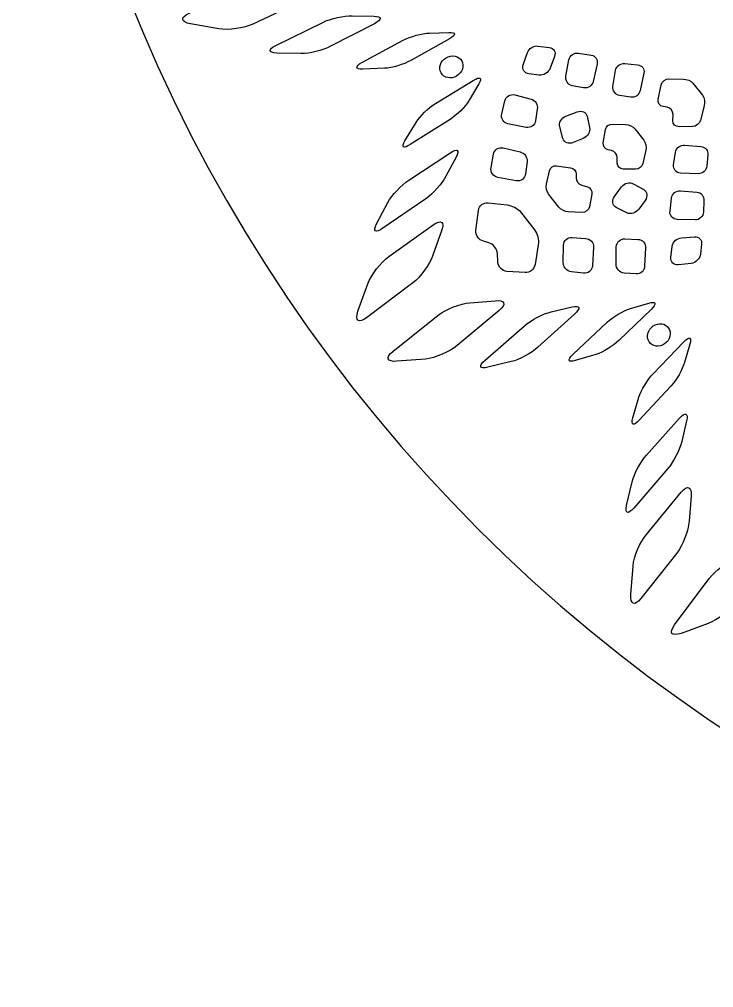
# Model space of a CAD drawing. Header units: centimetres. Extents: x -10.7 to 10.7, y -10.7 to 10.7.
# Drawn here: x -10.74 to -5.98, y -10.74 to -4.1 of the extents above; entities that cross this region are included whole.
import ezdxf

# ---------------------------------------------------------------- set-up
doc = ezdxf.new("R2010")
doc.units = ezdxf.units.CM
doc.header["$MEASUREMENT"] = 0
doc.layers.add('Camada 1', color=7, linetype='Continuous')

msp = doc.modelspace()

# ---------------------------------------------------------------- linework, layer by layer
at = {"layer": 'Camada 1'}
for points, knots in [([(-10.74208, 0), (-10.74208, 5.9327), (-5.9327, 10.74208), (0, 10.74208), (0, 10.74208), (5.9327, 10.74208), (10.74208, 5.9327), (10.74208, 0), (10.74208, 0), (10.74208, -5.9327), (5.9327, -10.74208), (0, -10.74208), (0, -10.74208), (-5.9327, -10.74208), (-10.74208, -5.9327), (-10.74208, 0)], [0, 0, 0, 0, 0.2, 0.2, 0.2, 0.2, 0.4, 0.4, 0.4, 0.4, 0.6, 0.6, 0.6, 0.6, 1, 1, 1, 1]), ([(-9.57765, -4.05958), (-9.63988, -4.08681), (-9.63536, -4.11972), (-9.56781, -4.13205), (-9.56781, -4.13205), (-9.56781, -4.13205), (-9.37345, -4.16618), (-9.37345, -4.16618), (-9.37345, -4.16618), (-9.30638, -4.1774), (-9.20171, -4.16234), (-9.14033, -4.13353), (-9.14033, -4.13353), (-9.14033, -4.13353), (-8.80029, -3.97486), (-8.80029, -3.97486), (-8.80029, -3.97486), (-8.73891, -3.94613), (-8.7419, -3.9144), (-8.80741, -3.90361), (-8.80741, -3.90361), (-8.80741, -3.90361), (-8.97987, -3.87329), (-8.97987, -3.87329), (-8.97987, -3.87329), (-9.04586, -3.86133), (-9.15108, -3.873), (-9.21321, -3.90025), (-9.21321, -3.90025), (-9.21321, -3.90025), (-9.57765, -4.05958), (-9.57765, -4.05958)], [0, 0, 0, 0, 0.1111111, 0.1111111, 0.1111111, 0.1111111, 0.2222222, 0.2222222, 0.2222222, 0.2222222, 0.3333333, 0.3333333, 0.3333333, 0.3333333, 0.4444444, 0.4444444, 0.4444444, 0.4444444, 0.5555556, 0.5555556, 0.5555556, 0.5555556, 0.6666667, 0.6666667, 0.6666667, 0.6666667, 0.7777778, 0.7777778, 0.7777778, 0.7777778, 1, 1, 1, 1]), ([(-8.98197, -4.28024), (-9.03677, -4.30712), (-9.03425, -4.33062), (-8.97639, -4.33242), (-8.97639, -4.33242), (-8.97639, -4.33242), (-8.80978, -4.3357), (-8.80978, -4.3357), (-8.80978, -4.3357), (-8.75213, -4.33668), (-8.66108, -4.31416), (-8.60671, -4.28614), (-8.60671, -4.28614), (-8.60671, -4.28614), (-8.30651, -4.13186), (-8.30651, -4.13186), (-8.30651, -4.13186), (-8.25214, -4.10405), (-8.25357, -4.08101), (-8.30979, -4.08008), (-8.30979, -4.08008), (-8.30979, -4.08008), (-8.45788, -4.07651), (-8.45788, -4.07651), (-8.45788, -4.07651), (-8.51455, -4.07492), (-8.60578, -4.09548), (-8.66074, -4.12234), (-8.66074, -4.12234), (-8.66074, -4.12234), (-8.98197, -4.28024), (-8.98197, -4.28024)], [0, 0, 0, 0, 0.1111111, 0.1111111, 0.1111111, 0.1111111, 0.2222222, 0.2222222, 0.2222222, 0.2222222, 0.3333333, 0.3333333, 0.3333333, 0.3333333, 0.4444444, 0.4444444, 0.4444444, 0.4444444, 0.5555556, 0.5555556, 0.5555556, 0.5555556, 0.6666667, 0.6666667, 0.6666667, 0.6666667, 0.7777778, 0.7777778, 0.7777778, 0.7777778, 1, 1, 1, 1]), ([(-8.39166, -4.3978), (-8.43971, -4.42376), (-8.43852, -4.44474), (-8.38645, -4.44299), (-8.38645, -4.44299), (-8.38645, -4.44299), (-8.23733, -4.43698), (-8.23733, -4.43698), (-8.23733, -4.43698), (-8.18589, -4.43492), (-8.10483, -4.41084), (-8.05688, -4.3839), (-8.05688, -4.3839), (-8.05688, -4.3839), (-7.79182, -4.23518), (-7.79182, -4.23518), (-7.79182, -4.23518), (-7.74388, -4.2084), (-7.74584, -4.18838), (-7.79627, -4.19041), (-7.79627, -4.19041), (-7.79627, -4.19041), (-7.92893, -4.19509), (-7.92893, -4.19509), (-7.92893, -4.19509), (-7.97978, -4.19702), (-8.05948, -4.21843), (-8.108, -4.24451), (-8.108, -4.24451), (-8.108, -4.24451), (-8.39166, -4.3978), (-8.39166, -4.3978)], [0, 0, 0, 0, 0.1111111, 0.1111111, 0.1111111, 0.1111111, 0.2222222, 0.2222222, 0.2222222, 0.2222222, 0.3333333, 0.3333333, 0.3333333, 0.3333333, 0.4444444, 0.4444444, 0.4444444, 0.4444444, 0.5555556, 0.5555556, 0.5555556, 0.5555556, 0.6666667, 0.6666667, 0.6666667, 0.6666667, 0.7777778, 0.7777778, 0.7777778, 0.7777778, 1, 1, 1, 1]), ([(-7.28448, -4.41383), (-7.2943, -4.44349), (-7.2766, -4.47151), (-7.24553, -4.47543), (-7.24553, -4.47543), (-7.24553, -4.47543), (-7.17671, -4.48406), (-7.17671, -4.48406), (-7.17671, -4.48406), (-7.14557, -4.4879), (-7.11162, -4.46699), (-7.1008, -4.43715), (-7.1008, -4.43715), (-7.1008, -4.43715), (-7.07019, -4.35523), (-7.07019, -4.35523), (-7.07019, -4.35523), (-7.05929, -4.32613), (-7.07527, -4.29932), (-7.1062, -4.29501), (-7.1062, -4.29501), (-7.1062, -4.29501), (-7.18147, -4.28451), (-7.18147, -4.28451), (-7.18147, -4.28451), (-7.21259, -4.28012), (-7.24621, -4.30004), (-7.25614, -4.3297), (-7.25614, -4.3297), (-7.25614, -4.3297), (-7.28448, -4.41383), (-7.28448, -4.41383)], [0, 0, 0, 0, 0.1111111, 0.1111111, 0.1111111, 0.1111111, 0.2222222, 0.2222222, 0.2222222, 0.2222222, 0.3333333, 0.3333333, 0.3333333, 0.3333333, 0.4444444, 0.4444444, 0.4444444, 0.4444444, 0.5555556, 0.5555556, 0.5555556, 0.5555556, 0.6666667, 0.6666667, 0.6666667, 0.6666667, 0.7777778, 0.7777778, 0.7777778, 0.7777778, 1, 1, 1, 1]), ([(-7.70702, -4.38547), (-7.72673, -4.35123), (-7.77459, -4.34184), (-7.81404, -4.36449), (-7.81404, -4.36449), (-7.85341, -4.38693), (-7.86899, -4.43371), (-7.84881, -4.46889), (-7.84881, -4.46889), (-7.82868, -4.50366), (-7.78084, -4.51337), (-7.74194, -4.48998), (-7.74194, -4.48998), (-7.70284, -4.46664), (-7.68726, -4.42002), (-7.70702, -4.38547)], [0, 0, 0, 0, 0.2, 0.2, 0.2, 0.2, 0.4, 0.4, 0.4, 0.4, 0.6, 0.6, 0.6, 0.6, 1, 1, 1, 1]), ([(-6.90573, -4.33313), (-6.93581, -4.32861), (-6.96523, -4.34874), (-6.97114, -4.37829), (-6.97114, -4.37829), (-6.97114, -4.37829), (-6.99262, -4.49016), (-6.99262, -4.49016), (-6.99262, -4.49016), (-6.99823, -4.5203), (-6.97868, -4.55006), (-6.94941, -4.55628), (-6.94941, -4.55628), (-6.94941, -4.55628), (-6.87067, -4.57067), (-6.87067, -4.57067), (-6.87067, -4.57067), (-6.84053, -4.57604), (-6.81117, -4.55612), (-6.805, -4.52662), (-6.805, -4.52662), (-6.805, -4.52662), (-6.77833, -4.40769), (-6.77833, -4.40769), (-6.77833, -4.40769), (-6.77103, -4.37814), (-6.78926, -4.35062), (-6.81905, -4.34633), (-6.81905, -4.34633), (-6.81905, -4.34633), (-6.90573, -4.33313), (-6.90573, -4.33313)], [0, 0, 0, 0, 0.1111111, 0.1111111, 0.1111111, 0.1111111, 0.2222222, 0.2222222, 0.2222222, 0.2222222, 0.3333333, 0.3333333, 0.3333333, 0.3333333, 0.4444444, 0.4444444, 0.4444444, 0.4444444, 0.5555556, 0.5555556, 0.5555556, 0.5555556, 0.6666667, 0.6666667, 0.6666667, 0.6666667, 0.7777778, 0.7777778, 0.7777778, 0.7777778, 1, 1, 1, 1]), ([(-6.58757, -4.40462), (-6.61781, -4.40155), (-6.6467, -4.42253), (-6.6516, -4.45145), (-6.6516, -4.45145), (-6.6516, -4.45145), (-6.66946, -4.56123), (-6.66946, -4.56123), (-6.66946, -4.56123), (-6.67417, -4.59063), (-6.65358, -4.61862), (-6.62411, -4.6233), (-6.62411, -4.6233), (-6.62411, -4.6233), (-6.54727, -4.63513), (-6.54727, -4.63513), (-6.54727, -4.63513), (-6.51793, -4.6396), (-6.48909, -4.61883), (-6.48295, -4.58925), (-6.48295, -4.58925), (-6.48295, -4.58925), (-6.45752, -4.47077), (-6.45752, -4.47077), (-6.45752, -4.47077), (-6.45109, -4.44185), (-6.47019, -4.41592), (-6.50017, -4.41322), (-6.50017, -4.41322), (-6.50017, -4.41322), (-6.58757, -4.40462), (-6.58757, -4.40462)], [0, 0, 0, 0, 0.1111111, 0.1111111, 0.1111111, 0.1111111, 0.2222222, 0.2222222, 0.2222222, 0.2222222, 0.3333333, 0.3333333, 0.3333333, 0.3333333, 0.4444444, 0.4444444, 0.4444444, 0.4444444, 0.5555556, 0.5555556, 0.5555556, 0.5555556, 0.6666667, 0.6666667, 0.6666667, 0.6666667, 0.7777778, 0.7777778, 0.7777778, 0.7777778, 1, 1, 1, 1]), ([(-7.78738, -4.78856), (-7.74092, -4.75919), (-7.68205, -4.69958), (-7.65668, -4.65667), (-7.65668, -4.65667), (-7.65668, -4.65667), (-7.58953, -4.54446), (-7.58953, -4.54446), (-7.58953, -4.54446), (-7.56368, -4.50202), (-7.58061, -4.49099), (-7.6275, -4.51964), (-7.6275, -4.51964), (-7.6275, -4.51964), (-7.88692, -4.67783), (-7.88692, -4.67783), (-7.88692, -4.67783), (-7.93383, -4.70648), (-7.9941, -4.76488), (-8.02059, -4.80824), (-8.02059, -4.80824), (-8.02059, -4.80824), (-8.09682, -4.93439), (-8.09682, -4.93439), (-8.09682, -4.93439), (-8.12293, -4.97821), (-8.10611, -4.99024), (-8.05983, -4.96077), (-8.05983, -4.96077), (-8.05983, -4.96077), (-7.78738, -4.78856), (-7.78738, -4.78856)], [0, 0, 0, 0, 0.1111111, 0.1111111, 0.1111111, 0.1111111, 0.2222222, 0.2222222, 0.2222222, 0.2222222, 0.3333333, 0.3333333, 0.3333333, 0.3333333, 0.4444444, 0.4444444, 0.4444444, 0.4444444, 0.5555556, 0.5555556, 0.5555556, 0.5555556, 0.6666667, 0.6666667, 0.6666667, 0.6666667, 0.7777778, 0.7777778, 0.7777778, 0.7777778, 1, 1, 1, 1]), ([(-6.35863, -4.64995), (-6.36294, -4.6731), (-6.34733, -4.69548), (-6.32442, -4.69977), (-6.32442, -4.69977), (-6.32442, -4.69977), (-6.2978, -4.70474), (-6.2978, -4.70474), (-6.2978, -4.70474), (-6.27468, -4.70889), (-6.25679, -4.73112), (-6.25737, -4.75387), (-6.25737, -4.75387), (-6.25737, -4.75387), (-6.25859, -4.79631), (-6.25859, -4.79631), (-6.25859, -4.79631), (-6.25928, -4.81951), (-6.23975, -4.83838), (-6.21573, -4.83798), (-6.21573, -4.83798), (-6.21573, -4.83798), (-6.12262, -4.83668), (-6.12262, -4.83668), (-6.12262, -4.83668), (-6.0986, -4.83639), (-6.07431, -4.81652), (-6.06851, -4.79294), (-6.06851, -4.79294), (-6.06851, -4.79294), (-6.04332, -4.69348), (-6.04332, -4.69348), (-6.04332, -4.69348), (-6.03716, -4.67033), (-6.04247, -4.63818), (-6.05507, -4.62202), (-6.05507, -4.62202), (-6.05507, -4.62202), (-6.12037, -4.53918), (-6.12037, -4.53918), (-6.12037, -4.53918), (-6.13296, -4.52317), (-6.16318, -4.51034), (-6.18763, -4.51066), (-6.18763, -4.51066), (-6.18763, -4.51066), (-6.28516, -4.50899), (-6.28516, -4.50899), (-6.28516, -4.50899), (-6.30913, -4.50859), (-6.33302, -4.52701), (-6.3381, -4.5504), (-6.3381, -4.5504), (-6.3381, -4.5504), (-6.35863, -4.64995), (-6.35863, -4.64995)], [0, 0, 0, 0, 0.0666667, 0.0666667, 0.0666667, 0.0666667, 0.1333333, 0.1333333, 0.1333333, 0.1333333, 0.2, 0.2, 0.2, 0.2, 0.2666667, 0.2666667, 0.2666667, 0.2666667, 0.3333333, 0.3333333, 0.3333333, 0.3333333, 0.4, 0.4, 0.4, 0.4, 0.4666667, 0.4666667, 0.4666667, 0.4666667, 0.5333333, 0.5333333, 0.5333333, 0.5333333, 0.6, 0.6, 0.6, 0.6, 0.6666667, 0.6666667, 0.6666667, 0.6666667, 0.7333333, 0.7333333, 0.7333333, 0.7333333, 0.8, 0.8, 0.8, 0.8, 0.8666667, 0.8666667, 0.8666667, 0.8666667, 1, 1, 1, 1]), ([(-7.43244, -4.74938), (-7.43982, -4.78047), (-7.42067, -4.81135), (-7.39032, -4.81788), (-7.39032, -4.81788), (-7.39032, -4.81788), (-7.26546, -4.8422), (-7.26546, -4.8422), (-7.26546, -4.8422), (-7.2345, -4.84784), (-7.20548, -4.8272), (-7.20082, -4.7968), (-7.20082, -4.7968), (-7.20082, -4.7968), (-7.18852, -4.7178), (-7.18852, -4.7178), (-7.18852, -4.7178), (-7.18273, -4.687), (-7.20209, -4.65583), (-7.2317, -4.64821), (-7.2317, -4.64821), (-7.2317, -4.64821), (-7.3432, -4.61919), (-7.3432, -4.61919), (-7.3432, -4.61919), (-7.37305, -4.61144), (-7.40374, -4.62954), (-7.4112, -4.66023), (-7.4112, -4.66023), (-7.4112, -4.66023), (-7.43244, -4.74938), (-7.43244, -4.74938)], [0, 0, 0, 0, 0.1111111, 0.1111111, 0.1111111, 0.1111111, 0.2222222, 0.2222222, 0.2222222, 0.2222222, 0.3333333, 0.3333333, 0.3333333, 0.3333333, 0.4444444, 0.4444444, 0.4444444, 0.4444444, 0.5555556, 0.5555556, 0.5555556, 0.5555556, 0.6666667, 0.6666667, 0.6666667, 0.6666667, 0.7777778, 0.7777778, 0.7777778, 0.7777778, 1, 1, 1, 1]), ([(-7.01273, -4.91786), (-7.00495, -4.94601), (-6.97328, -4.959), (-6.9424, -4.9463), (-6.9424, -4.9463), (-6.9424, -4.9463), (-6.87385, -4.91823), (-6.87385, -4.91823), (-6.87385, -4.91823), (-6.84297, -4.90553), (-6.8231, -4.87185), (-6.8294, -4.84393), (-6.8294, -4.84393), (-6.8294, -4.84393), (-6.84707, -4.76538), (-6.84707, -4.76538), (-6.84707, -4.76538), (-6.8535, -4.73752), (-6.88406, -4.72453), (-6.91544, -4.73638), (-6.91544, -4.73638), (-6.91544, -4.73638), (-6.99159, -4.76538), (-6.99159, -4.76538), (-6.99159, -4.76538), (-7.023, -4.77697), (-7.04247, -4.80933), (-7.03482, -4.83753), (-7.03482, -4.83753), (-7.03482, -4.83753), (-7.01273, -4.91786), (-7.01273, -4.91786)], [0, 0, 0, 0, 0.1111111, 0.1111111, 0.1111111, 0.1111111, 0.2222222, 0.2222222, 0.2222222, 0.2222222, 0.3333333, 0.3333333, 0.3333333, 0.3333333, 0.4444444, 0.4444444, 0.4444444, 0.4444444, 0.5555556, 0.5555556, 0.5555556, 0.5555556, 0.6666667, 0.6666667, 0.6666667, 0.6666667, 0.7777778, 0.7777778, 0.7777778, 0.7777778, 1, 1, 1, 1]), ([(-6.73616, -4.94871), (-6.73926, -4.97035), (-6.72449, -4.99184), (-6.70322, -4.99612), (-6.70322, -4.99612), (-6.70322, -4.99612), (-6.6788, -5.00152), (-6.6788, -5.00152), (-6.6788, -5.00152), (-6.65747, -5.00599), (-6.6402, -5.02721), (-6.6402, -5.04862), (-6.6402, -5.04862), (-6.6402, -5.04862), (-6.6402, -5.08825), (-6.6402, -5.08825), (-6.6402, -5.08825), (-6.6402, -5.10976), (-6.62181, -5.12773), (-6.59961, -5.12812), (-6.59961, -5.12812), (-6.59961, -5.12812), (-6.51386, -5.12968), (-6.51386, -5.12968), (-6.51386, -5.12968), (-6.49158, -5.12997), (-6.46965, -5.11206), (-6.46489, -5.09015), (-6.46489, -5.09015), (-6.46489, -5.09015), (-6.44436, -4.99826), (-6.44436, -4.99826), (-6.44436, -4.99826), (-6.43947, -4.97646), (-6.44534, -4.946), (-6.45743, -4.93061), (-6.45743, -4.93061), (-6.45743, -4.93061), (-6.51992, -4.85145), (-6.51992, -4.85145), (-6.51992, -4.85145), (-6.53204, -4.83602), (-6.56022, -4.82317), (-6.58271, -4.82261), (-6.58271, -4.82261), (-6.58271, -4.82261), (-6.67301, -4.81917), (-6.67301, -4.81917), (-6.67301, -4.81917), (-6.69494, -4.81803), (-6.71638, -4.83483), (-6.72048, -4.85653), (-6.72048, -4.85653), (-6.72048, -4.85653), (-6.73616, -4.94871), (-6.73616, -4.94871)], [0, 0, 0, 0, 0.0666667, 0.0666667, 0.0666667, 0.0666667, 0.1333333, 0.1333333, 0.1333333, 0.1333333, 0.2, 0.2, 0.2, 0.2, 0.2666667, 0.2666667, 0.2666667, 0.2666667, 0.3333333, 0.3333333, 0.3333333, 0.3333333, 0.4, 0.4, 0.4, 0.4, 0.4666667, 0.4666667, 0.4666667, 0.4666667, 0.5333333, 0.5333333, 0.5333333, 0.5333333, 0.6, 0.6, 0.6, 0.6, 0.6666667, 0.6666667, 0.6666667, 0.6666667, 0.7333333, 0.7333333, 0.7333333, 0.7333333, 0.8, 0.8, 0.8, 0.8, 0.8666667, 0.8666667, 0.8666667, 0.8666667, 1, 1, 1, 1]), ([(-7.50581, -5.11686), (-7.51145, -5.14821), (-7.49017, -5.17898), (-7.45882, -5.18491), (-7.45882, -5.18491), (-7.45882, -5.18491), (-7.33272, -5.20846), (-7.33272, -5.20846), (-7.33272, -5.20846), (-7.3016, -5.21396), (-7.27319, -5.1924), (-7.26933, -5.16107), (-7.26933, -5.16107), (-7.26933, -5.16107), (-7.25904, -5.07923), (-7.25904, -5.07923), (-7.25904, -5.07923), (-7.25502, -5.04806), (-7.27658, -5.01721), (-7.30711, -5.01004), (-7.30711, -5.01004), (-7.30711, -5.01004), (-7.42244, -4.983), (-7.42244, -4.983), (-7.42244, -4.983), (-7.45324, -4.97572), (-7.48343, -4.99472), (-7.48914, -5.02607), (-7.48914, -5.02607), (-7.48914, -5.02607), (-7.50581, -5.11686), (-7.50581, -5.11686)], [0, 0, 0, 0, 0.1111111, 0.1111111, 0.1111111, 0.1111111, 0.2222222, 0.2222222, 0.2222222, 0.2222222, 0.3333333, 0.3333333, 0.3333333, 0.3333333, 0.4444444, 0.4444444, 0.4444444, 0.4444444, 0.5555556, 0.5555556, 0.5555556, 0.5555556, 0.6666667, 0.6666667, 0.6666667, 0.6666667, 0.7777778, 0.7777778, 0.7777778, 0.7777778, 1, 1, 1, 1]), ([(-6.2534, -5.09924), (-6.25769, -5.12898), (-6.23623, -5.1547), (-6.20601, -5.15568), (-6.20601, -5.15568), (-6.20601, -5.15568), (-6.08412, -5.16007), (-6.08412, -5.16007), (-6.08412, -5.16007), (-6.0542, -5.16078), (-6.02774, -5.13692), (-6.02512, -5.10744), (-6.02512, -5.10744), (-6.02512, -5.10744), (-6.01795, -5.03058), (-6.01795, -5.03058), (-6.01795, -5.03058), (-6.01507, -5.00111), (-6.03671, -4.97573), (-6.06637, -4.97343), (-6.06637, -4.97343), (-6.06637, -4.97343), (-6.17789, -4.96451), (-6.17789, -4.96451), (-6.17789, -4.96451), (-6.20681, -4.9611), (-6.23517, -4.9829), (-6.24044, -5.01314), (-6.24044, -5.01314), (-6.24044, -5.01314), (-6.2534, -5.09924), (-6.2534, -5.09924)], [0, 0, 0, 0, 0.1111111, 0.1111111, 0.1111111, 0.1111111, 0.2222222, 0.2222222, 0.2222222, 0.2222222, 0.3333333, 0.3333333, 0.3333333, 0.3333333, 0.4444444, 0.4444444, 0.4444444, 0.4444444, 0.5555556, 0.5555556, 0.5555556, 0.5555556, 0.6666667, 0.6666667, 0.6666667, 0.6666667, 0.7777778, 0.7777778, 0.7777778, 0.7777778, 1, 1, 1, 1]), ([(-7.95303, -5.3313), (-7.90273, -5.29656), (-7.84085, -5.22727), (-7.81523, -5.17782), (-7.81523, -5.17782), (-7.81523, -5.17782), (-7.74564, -5.04735), (-7.74564, -5.04735), (-7.74564, -5.04735), (-7.71876, -4.99742), (-7.73789, -4.98464), (-7.78882, -5.01827), (-7.78882, -5.01827), (-7.78882, -5.01827), (-8.07031, -5.20459), (-8.07031, -5.20459), (-8.07031, -5.20459), (-8.1213, -5.23825), (-8.18585, -5.30701), (-8.21363, -5.35755), (-8.21363, -5.35755), (-8.21363, -5.35755), (-8.29197, -5.50466), (-8.29197, -5.50466), (-8.29197, -5.50466), (-8.31814, -5.55535), (-8.29821, -5.56858), (-8.24802, -5.53427), (-8.24802, -5.53427), (-8.24802, -5.53427), (-7.95303, -5.3313), (-7.95303, -5.3313)], [0, 0, 0, 0, 0.1111111, 0.1111111, 0.1111111, 0.1111111, 0.2222222, 0.2222222, 0.2222222, 0.2222222, 0.3333333, 0.3333333, 0.3333333, 0.3333333, 0.4444444, 0.4444444, 0.4444444, 0.4444444, 0.5555556, 0.5555556, 0.5555556, 0.5555556, 0.6666667, 0.6666667, 0.6666667, 0.6666667, 0.7777778, 0.7777778, 0.7777778, 0.7777778, 1, 1, 1, 1]), ([(-7.05612, -5.10585), (-7.07808, -5.10238), (-7.10052, -5.11784), (-7.10573, -5.14046), (-7.10573, -5.14046), (-7.10573, -5.14046), (-7.12568, -5.23142), (-7.12568, -5.23142), (-7.12568, -5.23142), (-7.13007, -5.25372), (-7.1228, -5.28561), (-7.10959, -5.30241), (-7.10959, -5.30241), (-7.10959, -5.30241), (-7.04154, -5.38898), (-7.04154, -5.38898), (-7.04154, -5.38898), (-7.02839, -5.40568), (-6.99892, -5.42049), (-6.97613, -5.4216), (-6.97613, -5.4216), (-6.97613, -5.4216), (-6.88019, -5.42573), (-6.88019, -5.42573), (-6.88019, -5.42573), (-6.85749, -5.42674), (-6.83548, -5.4088), (-6.83127, -5.38628), (-6.83127, -5.38628), (-6.83127, -5.38628), (-6.81457, -5.29968), (-6.81457, -5.29968), (-6.81457, -5.29968), (-6.81007, -5.2773), (-6.8237, -5.25454), (-6.84486, -5.24925), (-6.84486, -5.24925), (-6.84486, -5.24925), (-6.88399, -5.23909), (-6.88399, -5.23909), (-6.88399, -5.23909), (-6.90537, -5.23345), (-6.92251, -5.21078), (-6.92209, -5.18861), (-6.92209, -5.18861), (-6.92209, -5.18861), (-6.92161, -5.1635), (-6.92161, -5.1635), (-6.92161, -5.1635), (-6.92113, -5.1418), (-6.93891, -5.12162), (-6.96154, -5.11865), (-6.96154, -5.11865), (-6.96154, -5.11865), (-7.05612, -5.10585), (-7.05612, -5.10585)], [0, 0, 0, 0, 0.0666667, 0.0666667, 0.0666667, 0.0666667, 0.1333333, 0.1333333, 0.1333333, 0.1333333, 0.2, 0.2, 0.2, 0.2, 0.2666667, 0.2666667, 0.2666667, 0.2666667, 0.3333333, 0.3333333, 0.3333333, 0.3333333, 0.4, 0.4, 0.4, 0.4, 0.4666667, 0.4666667, 0.4666667, 0.4666667, 0.5333333, 0.5333333, 0.5333333, 0.5333333, 0.6, 0.6, 0.6, 0.6, 0.6666667, 0.6666667, 0.6666667, 0.6666667, 0.7333333, 0.7333333, 0.7333333, 0.7333333, 0.8, 0.8, 0.8, 0.8, 0.8666667, 0.8666667, 0.8666667, 0.8666667, 1, 1, 1, 1]), ([(-6.53, -5.22848), (-6.55426, -5.21393), (-6.59054, -5.22345), (-6.61051, -5.25057), (-6.61051, -5.25057), (-6.61051, -5.25057), (-6.65919, -5.31648), (-6.65919, -5.31648), (-6.65919, -5.31648), (-6.67888, -5.34368), (-6.67491, -5.378), (-6.6481, -5.39115), (-6.6481, -5.39115), (-6.6481, -5.39115), (-6.57473, -5.42827), (-6.57473, -5.42827), (-6.57473, -5.42827), (-6.54856, -5.44153), (-6.51147, -5.42996), (-6.49194, -5.4029), (-6.49194, -5.4029), (-6.49194, -5.4029), (-6.44868, -5.34276), (-6.44868, -5.34276), (-6.44868, -5.34276), (-6.42907, -5.31551), (-6.43357, -5.28241), (-6.45863, -5.26881), (-6.45863, -5.26881), (-6.45863, -5.26881), (-6.53, -5.22848), (-6.53, -5.22848)], [0, 0, 0, 0, 0.1111111, 0.1111111, 0.1111111, 0.1111111, 0.2222222, 0.2222222, 0.2222222, 0.2222222, 0.3333333, 0.3333333, 0.3333333, 0.3333333, 0.4444444, 0.4444444, 0.4444444, 0.4444444, 0.5555556, 0.5555556, 0.5555556, 0.5555556, 0.6666667, 0.6666667, 0.6666667, 0.6666667, 0.7777778, 0.7777778, 0.7777778, 0.7777778, 1, 1, 1, 1]), ([(-6.27785, -5.4161), (-6.2815, -5.44669), (-6.25946, -5.47317), (-6.22935, -5.47418), (-6.22935, -5.47418), (-6.22935, -5.47418), (-6.10632, -5.47717), (-6.10632, -5.47717), (-6.10632, -5.47717), (-6.07555, -5.47725), (-6.04978, -5.45275), (-6.04859, -5.42309), (-6.04859, -5.42309), (-6.04859, -5.42309), (-6.04481, -5.34528), (-6.04481, -5.34528), (-6.04481, -5.34528), (-6.04261, -5.31488), (-6.06481, -5.28863), (-6.09431, -5.28628), (-6.09431, -5.28628), (-6.09431, -5.28628), (-6.20575, -5.2771), (-6.20575, -5.2771), (-6.20575, -5.2771), (-6.2356, -5.2744), (-6.26335, -5.29697), (-6.26719, -5.32737), (-6.26719, -5.32737), (-6.26719, -5.32737), (-6.27785, -5.4161), (-6.27785, -5.4161)], [0, 0, 0, 0, 0.1111111, 0.1111111, 0.1111111, 0.1111111, 0.2222222, 0.2222222, 0.2222222, 0.2222222, 0.3333333, 0.3333333, 0.3333333, 0.3333333, 0.4444444, 0.4444444, 0.4444444, 0.4444444, 0.5555556, 0.5555556, 0.5555556, 0.5555556, 0.6666667, 0.6666667, 0.6666667, 0.6666667, 0.7777778, 0.7777778, 0.7777778, 0.7777778, 1, 1, 1, 1]), ([(-7.60955, -5.54876), (-7.6132, -5.5813), (-7.58942, -5.61469), (-7.55835, -5.62316), (-7.55835, -5.62316), (-7.55835, -5.62316), (-7.52202, -5.6334), (-7.52202, -5.6334), (-7.52202, -5.6334), (-7.49072, -5.64176), (-7.46394, -5.67486), (-7.46225, -5.70709), (-7.46225, -5.70709), (-7.46225, -5.70709), (-7.45892, -5.76612), (-7.45892, -5.76612), (-7.45892, -5.76612), (-7.45696, -5.79848), (-7.42865, -5.82721), (-7.39643, -5.82951), (-7.39643, -5.82951), (-7.39643, -5.82951), (-7.27163, -5.83837), (-7.27163, -5.83837), (-7.27163, -5.83837), (-7.2394, -5.84049), (-7.20921, -5.81532), (-7.20419, -5.78305), (-7.20419, -5.78305), (-7.20419, -5.78305), (-7.18231, -5.64724), (-7.18231, -5.64724), (-7.18231, -5.64724), (-7.17694, -5.61507), (-7.18787, -5.56945), (-7.2066, -5.54543), (-7.2066, -5.54543), (-7.2066, -5.54543), (-7.30349, -5.42224), (-7.30349, -5.42224), (-7.30349, -5.42224), (-7.32193, -5.39798), (-7.36498, -5.37763), (-7.39615, -5.37372), (-7.39615, -5.37372), (-7.39615, -5.37372), (-7.52611, -5.35935), (-7.52611, -5.35935), (-7.52611, -5.35935), (-7.55815, -5.3557), (-7.58781, -5.37896), (-7.5922, -5.41123), (-7.5922, -5.41123), (-7.5922, -5.41123), (-7.60955, -5.54876), (-7.60955, -5.54876)], [0, 0, 0, 0, 0.0666667, 0.0666667, 0.0666667, 0.0666667, 0.1333333, 0.1333333, 0.1333333, 0.1333333, 0.2, 0.2, 0.2, 0.2, 0.2666667, 0.2666667, 0.2666667, 0.2666667, 0.3333333, 0.3333333, 0.3333333, 0.3333333, 0.4, 0.4, 0.4, 0.4, 0.4666667, 0.4666667, 0.4666667, 0.4666667, 0.5333333, 0.5333333, 0.5333333, 0.5333333, 0.6, 0.6, 0.6, 0.6, 0.6666667, 0.6666667, 0.6666667, 0.6666667, 0.7333333, 0.7333333, 0.7333333, 0.7333333, 0.8, 0.8, 0.8, 0.8, 0.8666667, 0.8666667, 0.8666667, 0.8666667, 1, 1, 1, 1]), ([(-8.04241, -5.90852), (-7.98838, -5.86785), (-7.9271, -5.78258), (-7.90435, -5.71839), (-7.90435, -5.71839), (-7.90435, -5.71839), (-7.84477, -5.55271), (-7.84477, -5.55271), (-7.84477, -5.55271), (-7.82154, -5.49003), (-7.8476, -5.47154), (-7.90282, -5.51083), (-7.90282, -5.51083), (-7.90282, -5.51083), (-8.20804, -5.72874), (-8.20804, -5.72874), (-8.20804, -5.72874), (-8.26331, -5.76808), (-8.328, -5.85254), (-8.35174, -5.91633), (-8.35174, -5.91633), (-8.35174, -5.91633), (-8.41886, -6.10326), (-8.41886, -6.10326), (-8.41886, -6.10326), (-8.44204, -6.16867), (-8.41489, -6.18854), (-8.36041, -6.14739), (-8.36041, -6.14739), (-8.36041, -6.14739), (-8.04241, -5.90852), (-8.04241, -5.90852)], [0, 0, 0, 0, 0.1111111, 0.1111111, 0.1111111, 0.1111111, 0.2222222, 0.2222222, 0.2222222, 0.2222222, 0.3333333, 0.3333333, 0.3333333, 0.3333333, 0.4444444, 0.4444444, 0.4444444, 0.4444444, 0.5555556, 0.5555556, 0.5555556, 0.5555556, 0.6666667, 0.6666667, 0.6666667, 0.6666667, 0.7777778, 0.7777778, 0.7777778, 0.7777778, 1, 1, 1, 1]), ([(-6.94968, -5.59768), (-6.98093, -5.59469), (-7.00784, -5.61821), (-7.00924, -5.65004), (-7.00924, -5.65004), (-7.00924, -5.65004), (-7.01077, -5.76796), (-7.01077, -5.76796), (-7.01077, -5.76796), (-7.01101, -5.79945), (-6.98511, -5.82879), (-6.95343, -5.83276), (-6.95343, -5.83276), (-6.95343, -5.83276), (-6.87093, -5.84266), (-6.87093, -5.84266), (-6.87093, -5.84266), (-6.8395, -5.84642), (-6.81254, -5.82319), (-6.81076, -5.79157), (-6.81076, -5.79157), (-6.81076, -5.79157), (-6.80293, -5.66428), (-6.80293, -5.66428), (-6.80293, -5.66428), (-6.80092, -5.63287), (-6.82502, -5.60607), (-6.85698, -5.60398), (-6.85698, -5.60398), (-6.85698, -5.60398), (-6.94968, -5.59768), (-6.94968, -5.59768)], [0, 0, 0, 0, 0.1111111, 0.1111111, 0.1111111, 0.1111111, 0.2222222, 0.2222222, 0.2222222, 0.2222222, 0.3333333, 0.3333333, 0.3333333, 0.3333333, 0.4444444, 0.4444444, 0.4444444, 0.4444444, 0.5555556, 0.5555556, 0.5555556, 0.5555556, 0.6666667, 0.6666667, 0.6666667, 0.6666667, 0.7777778, 0.7777778, 0.7777778, 0.7777778, 1, 1, 1, 1]), ([(-6.58831, -5.60686), (-6.6195, -5.60572), (-6.6458, -5.62996), (-6.64652, -5.66097), (-6.64652, -5.66097), (-6.64652, -5.66097), (-6.64829, -5.77858), (-6.64829, -5.77858), (-6.64829, -5.77858), (-6.64866, -5.80996), (-6.62347, -5.83838), (-6.5926, -5.84126), (-6.5926, -5.84126), (-6.5926, -5.84126), (-6.51095, -5.8474), (-6.51095, -5.8474), (-6.51095, -5.8474), (-6.47946, -5.84925), (-6.45314, -5.82547), (-6.45203, -5.79451), (-6.45203, -5.79451), (-6.45203, -5.79451), (-6.44568, -5.66889), (-6.44568, -5.66889), (-6.44568, -5.66889), (-6.44343, -5.63759), (-6.46687, -5.61132), (-6.49794, -5.61039), (-6.49794, -5.61039), (-6.49794, -5.61039), (-6.58831, -5.60686), (-6.58831, -5.60686)], [0, 0, 0, 0, 0.1111111, 0.1111111, 0.1111111, 0.1111111, 0.2222222, 0.2222222, 0.2222222, 0.2222222, 0.3333333, 0.3333333, 0.3333333, 0.3333333, 0.4444444, 0.4444444, 0.4444444, 0.4444444, 0.5555556, 0.5555556, 0.5555556, 0.5555556, 0.6666667, 0.6666667, 0.6666667, 0.6666667, 0.7777778, 0.7777778, 0.7777778, 0.7777778, 1, 1, 1, 1]), ([(-6.19985, -5.59948), (-6.23134, -5.60191), (-6.26002, -5.62869), (-6.26332, -5.65936), (-6.26332, -5.65936), (-6.26332, -5.65936), (-6.27144, -5.73429), (-6.27144, -5.73429), (-6.27144, -5.73429), (-6.27467, -5.76527), (-6.25133, -5.78805), (-6.21998, -5.78483), (-6.21998, -5.78483), (-6.21998, -5.78483), (-6.13238, -5.77507), (-6.13238, -5.77507), (-6.13238, -5.77507), (-6.10129, -5.77152), (-6.07301, -5.74316), (-6.06936, -5.71218), (-6.06936, -5.71218), (-6.06936, -5.71218), (-6.06103, -5.64371), (-6.06103, -5.64371), (-6.06103, -5.64371), (-6.0573, -5.61302), (-6.07923, -5.59008), (-6.11048, -5.59262), (-6.11048, -5.59262), (-6.11048, -5.59262), (-6.19985, -5.59948), (-6.19985, -5.59948)], [0, 0, 0, 0, 0.1111111, 0.1111111, 0.1111111, 0.1111111, 0.2222222, 0.2222222, 0.2222222, 0.2222222, 0.3333333, 0.3333333, 0.3333333, 0.3333333, 0.4444444, 0.4444444, 0.4444444, 0.4444444, 0.5555556, 0.5555556, 0.5555556, 0.5555556, 0.6666667, 0.6666667, 0.6666667, 0.6666667, 0.7777778, 0.7777778, 0.7777778, 0.7777778, 1, 1, 1, 1]), ([(-8.17909, -6.37858), (-8.23217, -6.42075), (-8.21962, -6.45182), (-8.152, -6.44658), (-8.152, -6.44658), (-8.152, -6.44658), (-7.95661, -6.43089), (-7.95661, -6.43089), (-7.95661, -6.43089), (-7.88845, -6.4238), (-7.79024, -6.38192), (-7.73833, -6.33844), (-7.73833, -6.33844), (-7.73833, -6.33844), (-7.45057, -6.09796), (-7.45057, -6.09796), (-7.45057, -6.09796), (-7.39847, -6.05401), (-7.41059, -6.02483), (-7.47719, -6.03152), (-7.47719, -6.03152), (-7.47719, -6.03152), (-7.65025, -6.04544), (-7.65025, -6.04544), (-7.65025, -6.04544), (-7.71666, -6.05039), (-7.81472, -6.08843), (-7.8679, -6.13074), (-7.8679, -6.13074), (-7.8679, -6.13074), (-8.17909, -6.37858), (-8.17909, -6.37858)], [0, 0, 0, 0, 0.1111111, 0.1111111, 0.1111111, 0.1111111, 0.2222222, 0.2222222, 0.2222222, 0.2222222, 0.3333333, 0.3333333, 0.3333333, 0.3333333, 0.4444444, 0.4444444, 0.4444444, 0.4444444, 0.5555556, 0.5555556, 0.5555556, 0.5555556, 0.6666667, 0.6666667, 0.6666667, 0.6666667, 0.7777778, 0.7777778, 0.7777778, 0.7777778, 1, 1, 1, 1]), ([(-6.94521, -6.39977), (-6.98511, -6.43705), (-6.97757, -6.45629), (-6.9283, -6.44165), (-6.9283, -6.44165), (-6.9283, -6.44165), (-6.78651, -6.39892), (-6.78651, -6.39892), (-6.78651, -6.39892), (-6.73772, -6.38392), (-6.66586, -6.33992), (-6.62649, -6.30161), (-6.62649, -6.30161), (-6.62649, -6.30161), (-6.40834, -6.09018), (-6.40834, -6.09018), (-6.40834, -6.09018), (-6.36894, -6.05174), (-6.37561, -6.03269), (-6.42345, -6.04742), (-6.42345, -6.04742), (-6.42345, -6.04742), (-6.54958, -6.08486), (-6.54958, -6.08486), (-6.54958, -6.08486), (-6.59771, -6.09902), (-6.67012, -6.1414), (-6.71026, -6.17881), (-6.71026, -6.17881), (-6.71026, -6.17881), (-6.94521, -6.39977), (-6.94521, -6.39977)], [0, 0, 0, 0, 0.1111111, 0.1111111, 0.1111111, 0.1111111, 0.2222222, 0.2222222, 0.2222222, 0.2222222, 0.3333333, 0.3333333, 0.3333333, 0.3333333, 0.4444444, 0.4444444, 0.4444444, 0.4444444, 0.5555556, 0.5555556, 0.5555556, 0.5555556, 0.6666667, 0.6666667, 0.6666667, 0.6666667, 0.7777778, 0.7777778, 0.7777778, 0.7777778, 1, 1, 1, 1]), ([(-7.54642, -6.43771), (-7.59251, -6.47782), (-7.58415, -6.50031), (-7.52822, -6.48743), (-7.52822, -6.48743), (-7.52822, -6.48743), (-7.36722, -6.44901), (-7.36722, -6.44901), (-7.36722, -6.44901), (-7.31187, -6.43541), (-7.22969, -6.39059), (-7.18429, -6.34958), (-7.18429, -6.34958), (-7.18429, -6.34958), (-6.93368, -6.12355), (-6.93368, -6.12355), (-6.93368, -6.12355), (-6.88836, -6.08278), (-6.8955, -6.06039), (-6.94969, -6.07325), (-6.94969, -6.07325), (-6.94969, -6.07325), (-7.0927, -6.10741), (-7.0927, -6.10741), (-7.0927, -6.10741), (-7.14736, -6.12), (-7.23023, -6.16263), (-7.27637, -6.20277), (-7.27637, -6.20277), (-7.27637, -6.20277), (-7.54642, -6.43771), (-7.54642, -6.43771)], [0, 0, 0, 0, 0.1111111, 0.1111111, 0.1111111, 0.1111111, 0.2222222, 0.2222222, 0.2222222, 0.2222222, 0.3333333, 0.3333333, 0.3333333, 0.3333333, 0.4444444, 0.4444444, 0.4444444, 0.4444444, 0.5555556, 0.5555556, 0.5555556, 0.5555556, 0.6666667, 0.6666667, 0.6666667, 0.6666667, 0.7777778, 0.7777778, 0.7777778, 0.7777778, 1, 1, 1, 1]), ([(-6.29661, -6.20779), (-6.32561, -6.18083), (-6.37273, -6.18194), (-6.40551, -6.21433), (-6.40551, -6.21433), (-6.43737, -6.24576), (-6.44215, -6.29677), (-6.41255, -6.32421), (-6.41255, -6.32421), (-6.38315, -6.35218), (-6.33376, -6.34842), (-6.30214, -6.3159), (-6.30214, -6.3159), (-6.27039, -6.28343), (-6.26787, -6.23512), (-6.29661, -6.20779)], [0, 0, 0, 0, 0.2, 0.2, 0.2, 0.2, 0.4, 0.4, 0.4, 0.4, 0.6, 0.6, 0.6, 0.6, 1, 1, 1, 1]), ([(-6.2715, -6.61625), (-6.23409, -6.57587), (-6.19231, -6.50296), (-6.17839, -6.45477), (-6.17839, -6.45477), (-6.17839, -6.45477), (-6.14119, -6.32809), (-6.14119, -6.32809), (-6.14119, -6.32809), (-6.12666, -6.28007), (-6.14571, -6.27351), (-6.18381, -6.31309), (-6.18381, -6.31309), (-6.18381, -6.31309), (-6.39437, -6.53222), (-6.39437, -6.53222), (-6.39437, -6.53222), (-6.43242, -6.57178), (-6.47607, -6.64406), (-6.49092, -6.69303), (-6.49092, -6.69303), (-6.49092, -6.69303), (-6.53336, -6.83495), (-6.53336, -6.83495), (-6.53336, -6.83495), (-6.54767, -6.88451), (-6.52841, -6.89218), (-6.49108, -6.85204), (-6.49108, -6.85204), (-6.49108, -6.85204), (-6.2715, -6.61625), (-6.2715, -6.61625)], [0, 0, 0, 0, 0.1111111, 0.1111111, 0.1111111, 0.1111111, 0.2222222, 0.2222222, 0.2222222, 0.2222222, 0.3333333, 0.3333333, 0.3333333, 0.3333333, 0.4444444, 0.4444444, 0.4444444, 0.4444444, 0.5555556, 0.5555556, 0.5555556, 0.5555556, 0.6666667, 0.6666667, 0.6666667, 0.6666667, 0.7777778, 0.7777778, 0.7777778, 0.7777778, 1, 1, 1, 1]), ([(-6.29259, -7.18182), (-6.25277, -7.13557), (-6.21041, -7.05231), (-6.19787, -6.99748), (-6.19787, -6.99748), (-6.19787, -6.99748), (-6.16432, -6.85421), (-6.16432, -6.85421), (-6.16432, -6.85421), (-6.15149, -6.79973), (-6.17374, -6.79275), (-6.21446, -6.83826), (-6.21446, -6.83826), (-6.21446, -6.83826), (-6.43933, -7.08985), (-6.43933, -7.08985), (-6.43933, -7.08985), (-6.48013, -7.13557), (-6.52458, -7.21786), (-6.53813, -7.27334), (-6.53813, -7.27334), (-6.53813, -7.27334), (-6.57589, -7.43503), (-6.57589, -7.43503), (-6.57589, -7.43503), (-6.58872, -7.49078), (-6.56621, -7.49927), (-6.52636, -7.45302), (-6.52636, -7.45302), (-6.52636, -7.45302), (-6.29259, -7.18182), (-6.29259, -7.18182)], [0, 0, 0, 0, 0.1111111, 0.1111111, 0.1111111, 0.1111111, 0.2222222, 0.2222222, 0.2222222, 0.2222222, 0.3333333, 0.3333333, 0.3333333, 0.3333333, 0.4444444, 0.4444444, 0.4444444, 0.4444444, 0.5555556, 0.5555556, 0.5555556, 0.5555556, 0.6666667, 0.6666667, 0.6666667, 0.6666667, 0.7777778, 0.7777778, 0.7777778, 0.7777778, 1, 1, 1, 1]), ([(-6.23176, -7.76187), (-6.18977, -7.70861), (-6.15199, -7.61003), (-6.14715, -7.54359), (-6.14715, -7.54359), (-6.14715, -7.54359), (-6.13352, -7.37045), (-6.13352, -7.37045), (-6.13352, -7.37045), (-6.12818, -7.30507), (-6.15699, -7.29256), (-6.20049, -7.34489), (-6.20049, -7.34489), (-6.20049, -7.34489), (-6.44023, -7.63334), (-6.44023, -7.63334), (-6.44023, -7.63334), (-6.48352, -7.6853), (-6.52574, -7.78426), (-6.53127, -7.85115), (-6.53127, -7.85115), (-6.53127, -7.85115), (-6.54675, -8.04649), (-6.54675, -8.04649), (-6.54675, -8.04649), (-6.55172, -8.11457), (-6.52061, -8.12698), (-6.47865, -8.07369), (-6.47865, -8.07369), (-6.47865, -8.07369), (-6.23176, -7.76187), (-6.23176, -7.76187)], [0, 0, 0, 0, 0.1111111, 0.1111111, 0.1111111, 0.1111111, 0.2222222, 0.2222222, 0.2222222, 0.2222222, 0.3333333, 0.3333333, 0.3333333, 0.3333333, 0.4444444, 0.4444444, 0.4444444, 0.4444444, 0.5555556, 0.5555556, 0.5555556, 0.5555556, 0.6666667, 0.6666667, 0.6666667, 0.6666667, 0.7777778, 0.7777778, 0.7777778, 0.7777778, 1, 1, 1, 1]), ([(-6.24716, -8.25487), (-6.28785, -8.30916), (-6.26732, -8.33517), (-6.20247, -8.31226), (-6.20247, -8.31226), (-6.20247, -8.31226), (-6.0161, -8.24482), (-6.0161, -8.24482), (-6.0161, -8.24482), (-5.95202, -8.22111), (-5.86817, -8.15611), (-5.82899, -8.10081), (-5.82899, -8.10081), (-5.82899, -8.10081), (-5.61187, -7.79493), (-5.61187, -7.79493), (-5.61187, -7.79493), (-5.57274, -7.73939), (-5.59131, -7.71357), (-5.65378, -7.73699), (-5.65378, -7.73699), (-5.65378, -7.73699), (-5.81936, -7.7966), (-5.81936, -7.7966), (-5.81936, -7.7966), (-5.8827, -7.8192), (-5.96853, -7.88177), (-6.00909, -7.93598), (-6.00909, -7.93598), (-6.00909, -7.93598), (-6.24716, -8.25487), (-6.24716, -8.25487)], [0, 0, 0, 0, 0.1111111, 0.1111111, 0.1111111, 0.1111111, 0.2222222, 0.2222222, 0.2222222, 0.2222222, 0.3333333, 0.3333333, 0.3333333, 0.3333333, 0.4444444, 0.4444444, 0.4444444, 0.4444444, 0.5555556, 0.5555556, 0.5555556, 0.5555556, 0.6666667, 0.6666667, 0.6666667, 0.6666667, 0.7777778, 0.7777778, 0.7777778, 0.7777778, 1, 1, 1, 1])]:
    msp.add_open_spline(points, degree=3, knots=knots, dxfattribs=at)

doc.saveas('drawing.dxf')
